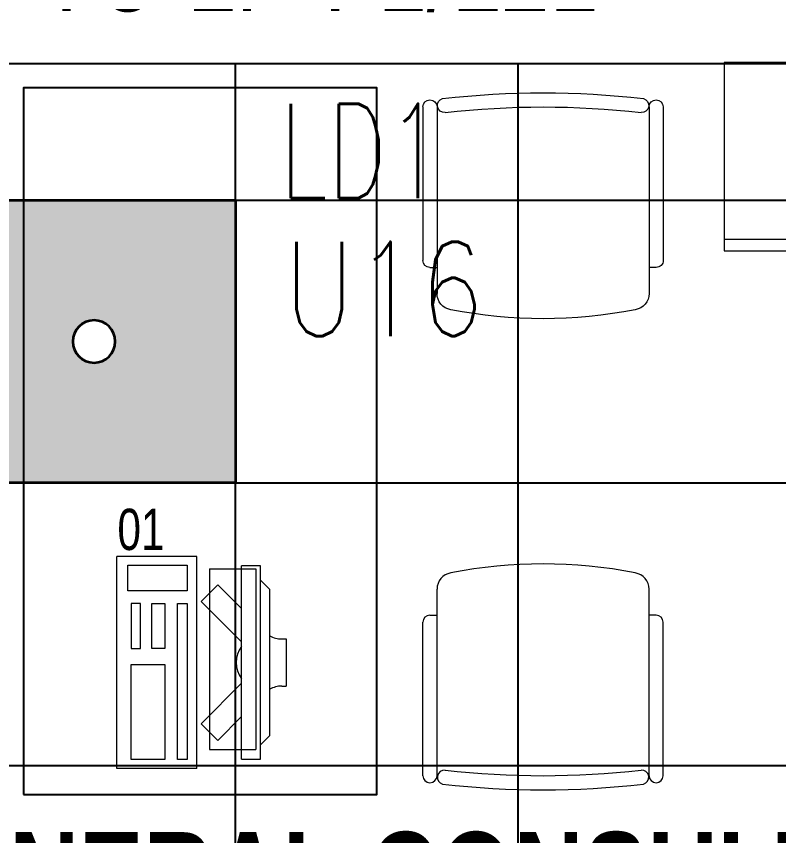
# Model space of a CAD drawing. Extents: x -12260 to 184725, y -29287 to 19916.
# Drawn here: x 45511 to 47129, y -4449 to -2710 of the extents above; entities that cross this region are included whole.
import ezdxf
from ezdxf import colors
from ezdxf.entities.mleader import LeaderData, LeaderLine
from ezdxf.enums import TextEntityAlignment as Align
from ezdxf.math import Vec2, Vec3

# ---------------------------------------------------------------- set-up
doc = ezdxf.new("R2010")
doc.units = 0
doc.header["$LTSCALE"] = 0.25
doc.linetypes.add('DASHDOT', pattern=[25.4, 12.7, -6.35, 0, -6.35])
for name, color, linetype, lineweight in [('01-First Floor-FUR$0$72_EGR_BASE_TEXT', 252, 'Continuous', 5), ('01-First Floor-FUR$0$72_EGR_EQP_TAG', 142, 'Continuous', 5), ('01-First Floor-FUR$0$LOADING', 253, 'Continuous', 5), ('01-First Floor-FUR$0$Walls', 251, 'Continuous', 5), ('E-LITE-CIRC', 6, 'Continuous', 25), ('E-LITE-CIRC-NUMB', 6, 'Continuous', 25), ('E-LITE-CLNG', 150, 'Continuous', 35), ('E-LITE-CLNG-CNDT', 6, 'DASHDOT', 35), ('E-LITE-CTRL', 6, 'Continuous', 25), ('E-LITE-IDEN', 6, 'Continuous', 25), ('E-LITE-TEXT', 6, 'Continuous', 25)]:
    doc.layers.add(name, color=color, linetype=linetype, lineweight=lineweight)
doc.layers.add('01-First Floor-FUR$0$FALSE CEILING', color=251, linetype='Continuous')
doc.layers.add('01-First Floor-FUR$0$TME-NON MEDICAL FURNITURE', color=242, linetype='Continuous')
doc.styles.add('01-First Floor-FUR$0$X3G_ENTITY_257CFD', font='swisscl.ttf', dxfattribs={"height": 200})
doc.styles.add('01-First Floor-FUR$0$X3G_ENTITY_9EC9', font='swisscl.ttf', dxfattribs={"height": 0.2})
doc.styles.add('DC_Elc_Romans', font='elc_romans.shx', dxfattribs={"width": 0.7})
doc.styles.add('DC_SIMPLEX', font='SIMPLEX.shx', dxfattribs={"width": 0.7})

# ---------------------------------------------------------------- blocks, each defined once
blk = doc.blocks.new('DC_Arrow-ArrowEllipse')
at = {"color": 0}
blk.add_ellipse((0, 0), major_axis=(0.4, 0), ratio=0.4, dxfattribs=at)
at = {"color": 0, "ltscale": 0.5}
blk.add_solid([(-1.4, 0.1667), (-0.4, 0), (-1.4, -0.1667)], dxfattribs=at)
blk = doc.blocks.new('*U212')
h = blk.add_hatch(color=254)
h.dxf.hatch_style = 1
h.paths.add_polyline_path([(-300, 300), (-300, -300), (300, -300), (300, 300)])
edge = h.paths.add_edge_path(flags=16)
edge.add_arc((0, 0), 45, 0, 360)
blk.add_lwpolyline([(-300, 300), (-300, -300), (300, -300), (300, 300)], close=True)
blk.add_circle((0, 0), 45)
at = {"layer": 'E-LITE-CIRC-NUMB', "style": 'DC_SIMPLEX', "width": 0.7, "flags": 8}
blk.add_attdef('CIRCUIT', text='', height=200, rotation=0, dxfattribs=at).set_placement((-473.9, 300), align=Align.RIGHT)
at = {"layer": 'E-LITE-CTRL', "style": 'DC_SIMPLEX', "width": 0.7, "flags": 8}
blk.add_attdef('CONTROL', (1118.9, -935), '', height=200, rotation=360, dxfattribs=at)
at = {"layer": 'E-LITE-IDEN', "style": 'DC_SIMPLEX', "width": 0.7, "flags": 8}
blk.add_attdef('TYPE', (460.4, 457.6), '', height=200, rotation=360, dxfattribs=at)
blk = doc.blocks.new('01-First Floor-FUR$0$GF21027-P')
at = {"layer": '01-First Floor-FUR$0$LOADING'}
for p, q in [((0.4, 0.4), (-0.4, 0.4)), ((-0.4, 0.4), (-0.4, 0)), ((0.4, 0), (0.4, 0.4)), ((-0.4, 0.025), (0.4, 0.025)), ((-0.4, 0), (0.4, 0))]:
    blk.add_line(p, q, dxfattribs=at)
blk = doc.blocks.new('01-First Floor-FUR$0$GF21016-P')
at = {"layer": '01-First Floor-FUR$0$LOADING', "extrusion": (-1.24384e-09, -1.20261e-09, -1)}
for p, q in [((0.0128, 0.0179), (0.0128, 0.4136)), ((0.4628, 0.0179), (0.4628, 0.4136)), ((-0.0022, 0.3585), (0.0128, 0.3585)), ((0.4778, 0.3585), (0.4628, 0.3585)), ((-0.0172, 0.0179), (-0.0172, 0.3435)), ((0.4928, 0.0179), (0.4928, 0.3435)), ((0.4778, 0.0029), (0.4778, 0.0029))]:
    blk.add_line(p, q, dxfattribs=at)
for centre, radius, start, end in [((-0.2378, -0.5362), 1.0036, 78.7568, 101.2432), ((-0.0478, 0.4136), 0.035, 0, 80.6557), ((-0.4278, 0.4136), 0.035, 99.3443, 180), ((0.0022, 0.3435), 0.015, 0, 90), ((-0.4778, 0.3435), 0.015, 90, 180), ((0.0022, 0.0179), 0.015, 270, 0), ((0.0022, 0.0179), 0.015, 180, 270), ((-0.0284, 0.0145), 0.015, 284.3864, 95.5209), ((-0.2378, 1.8928), 1.8749, 263.6341, 276.3659), ((-0.4471, 0.0145), 0.015, 84.4791, 255.6136), ((-0.4778, 0.0179), 0.015, 270, 0), ((-0.4778, 0.0179), 0.015, 180, 270), ((-0.2378, 1.8734), 1.8855, 263.5119, 276.4881)]:
    blk.add_arc(centre, radius, start, end, dxfattribs=at)
blk = doc.blocks.new('01-First Floor-FUR$0$ITCWLS1-P')
at = {"layer": '01-First Floor-FUR$0$LOADING'}
for p, q in [((-0.17, 0.45), (-0.17, 0)), ((-0.17, 0.45), (0, 0.45)), ((0, 0.45), (0, 0)), ((-0.2651, 0.43, 0), (-0.3051, 0.43, 0)), ((-0.3051, 0.43, 0), (-0.3051, 0.02, 0)), ((-0.2651, 0.43, 0), (-0.2651, 0.02, 0)), ((-0.1496, 0.4305), (-0.1291, 0.4305)), ((-0.1291, 0.4305), (-0.1291, 0.4089)), ((-0.3251, 0.38, 0), (-0.3051, 0.4, 0)), ((-0.197, 0.4094), (-0.295, 0.4094)), ((-0.295, 0.0264), (-0.295, 0.4094)), ((-0.197, 0.0264), (-0.197, 0.4094)), ((-0.3251, 0.38, 0), (-0.3251, 0.07, 0)), ((-0.3503, 0.275), (-0.3596, 0.275)), ((-0.3596, 0.175), (-0.3596, 0.275)), ((-0.3503, 0.175), (-0.3596, 0.175)), ((-0.3251, 0.07, 0), (-0.3051, 0.05, 0)), ((-0.3051, 0.02, 0), (-0.2651, 0.02, 0)), ((-0.197, 0.0264), (-0.295, 0.0264)), ((-0.17, 0), (0, 0))]:
    blk.add_line(p, q, dxfattribs=at)
at = {"layer": '01-First Floor-FUR$0$LOADING', "extrusion": (2.48281e-10, 3.18408e-10, -1)}
for p, q in [((-0.2651, 0.3395), (-0.2144, 0.3902)), ((-0.1791, 0.3548), (-0.2144, 0.3902)), ((-0.2651, 0.2688), (-0.1791, 0.3548))]:
    blk.add_line(p, q, dxfattribs=at)
at = {"layer": '01-First Floor-FUR$0$LOADING', "extrusion": (2.48281e-10, -3.18408e-10, -1)}
for p, q in [((-0.2651, 0.1812), (-0.1791, 0.0952)), ((-0.2651, 0.1105), (-0.2144, 0.0598)), ((-0.1791, 0.0952), (-0.2144, 0.0598))]:
    blk.add_line(p, q, dxfattribs=at)
at = {"layer": '01-First Floor-FUR$0$LOADING'}
for points in [[(-0.1291, 0.4089), (-0.1291, 0.1), (-0.1496, 0.1), (-0.1496, 0.4305)], [(-0.1496, 0.1), (-0.1496, 0.1), (-0.1496, 0.1), (-0.1496, 0.1), (-0.1496, 0.1), (-0.1496, 0.1), (-0.1496, 0.1), (-0.1496, 0.1), (-0.1496, 0.1)], [(-0.1496, 0.1), (-0.1496, 0.1), (-0.1496, 0.1), (-0.1496, 0.1), (-0.1496, 0.1), (-0.1496, 0.1), (-0.1496, 0.1), (-0.1496, 0.1), (-0.1496, 0.1), (-0.1496, 0.1), (-0.1496, 0.1), (-0.1496, 0.1), (-0.1496, 0.1), (-0.1496, 0.1), (-0.1496, 0.1), (-0.1496, 0.1), (-0.1496, 0.1), (-0.1496, 0.1)], [(-0.1496, 0.1), (-0.1496, 0.1), (-0.1496, 0.1), (-0.1496, 0.1), (-0.1496, 0.1), (-0.1496, 0.1), (-0.1496, 0.1), (-0.1496, 0.1), (-0.1496, 0.1), (-0.1496, 0.1)], [(-0.1496, 0.1), (-0.1496, 0.1), (-0.1496, 0.1), (-0.1496, 0.1), (-0.1496, 0.1), (-0.1496, 0.1), (-0.1496, 0.1)], [(-0.1496, 0.1), (-0.1496, 0.1), (-0.1496, 0.1), (-0.1496, 0.1), (-0.1496, 0.1), (-0.1496, 0.1), (-0.1496, 0.1), (-0.1496, 0.1), (-0.1496, 0.1), (-0.1496, 0.1)], [(-0.1496, 0.1), (-0.1496, 0.1), (-0.1496, 0.1), (-0.1496, 0.1), (-0.1496, 0.1), (-0.1496, 0.1), (-0.1496, 0.1), (-0.1496, 0.1), (-0.1496, 0.1), (-0.1496, 0.1), (-0.1496, 0.1), (-0.1496, 0.1), (-0.1496, 0.1), (-0.1496, 0.1), (-0.1496, 0.1)], [(-0.1496, 0.1), (-0.1496, 0.1), (-0.1496, 0.1), (-0.1496, 0.1), (-0.1496, 0.1), (-0.1496, 0.1), (-0.1496, 0.1), (-0.1496, 0.1), (-0.1496, 0.1), (-0.1496, 0.1)], [(-0.1496, 0.1), (-0.1496, 0.1), (-0.1496, 0.1), (-0.1496, 0.1), (-0.1496, 0.1), (-0.1496, 0.1), (-0.1496, 0.1), (-0.1496, 0.1), (-0.1496, 0.1), (-0.1496, 0.1)], [(-0.1496, 0.1), (-0.1496, 0.1), (-0.1496, 0.1), (-0.1496, 0.1), (-0.1496, 0.1), (-0.1496, 0.1), (-0.1496, 0.1), (-0.1496, 0.1), (-0.1496, 0.1), (-0.1496, 0.1), (-0.1496, 0.1), (-0.1496, 0.1), (-0.1496, 0.1), (-0.1496, 0.1), (-0.1496, 0.1), (-0.1496, 0.1), (-0.1496, 0.1), (-0.1496, 0.1), (-0.1496, 0.1), (-0.1496, 0.1), (-0.1496, 0.1), (-0.1496, 0.1), (-0.1496, 0.1), (-0.1496, 0.1), (-0.1496, 0.1), (-0.1496, 0.1), (-0.1496, 0.1), (-0.1496, 0.1), (-0.1496, 0.1), (-0.1496, 0.1), (-0.1496, 0.1), (-0.1496, 0.1), (-0.1496, 0.1), (-0.1496, 0.1), (-0.1496, 0.1), (-0.1496, 0.1), (-0.1496, 0.1), (-0.1496, 0.1), (-0.1496, 0.1), (-0.1496, 0.1), (-0.1496, 0.1), (-0.1496, 0.1), (-0.1496, 0.1), (-0.1496, 0.1), (-0.1496, 0.1), (-0.1496, 0.1), (-0.1496, 0.1), (-0.1496, 0.1), (-0.1496, 0.1), (-0.1496, 0.1), (-0.1496, 0.1), (-0.1496, 0.1), (-0.1496, 0.1), (-0.1496, 0.1)], [(-0.1496, 0.1), (-0.1496, 0.1), (-0.1496, 0.1), (-0.1496, 0.1), (-0.1496, 0.1), (-0.1496, 0.1), (-0.1496, 0.1), (-0.1496, 0.1), (-0.1496, 0.1), (-0.1496, 0.1), (-0.1496, 0.1), (-0.1496, 0.1), (-0.1496, 0.1), (-0.1496, 0.1), (-0.1496, 0.1), (-0.1496, 0.1), (-0.1496, 0.1), (-0.1496, 0.1), (-0.1496, 0.1), (-0.1496, 0.1), (-0.1496, 0.1), (-0.1496, 0.1), (-0.1496, 0.1), (-0.1496, 0.1), (-0.1496, 0.1), (-0.1496, 0.1), (-0.1496, 0.1), (-0.1496, 0.1), (-0.1496, 0.1), (-0.1496, 0.1), (-0.1496, 0.1), (-0.1496, 0.1), (-0.1496, 0.1), (-0.1496, 0.1), (-0.1496, 0.1), (-0.1496, 0.1), (-0.1496, 0.1), (-0.1496, 0.1), (-0.1496, 0.1), (-0.1496, 0.1), (-0.1496, 0.1), (-0.1496, 0.1), (-0.1496, 0.1), (-0.1496, 0.1), (-0.1496, 0.1), (-0.1496, 0.1), (-0.1496, 0.1), (-0.1496, 0.1), (-0.1496, 0.1), (-0.1496, 0.1), (-0.1496, 0.1), (-0.1496, 0.1), (-0.1496, 0.1), (-0.1496, 0.1), (-0.1496, 0.1), (-0.1496, 0.1), (-0.1496, 0.1), (-0.1496, 0.1), (-0.1496, 0.1), (-0.1496, 0.1), (-0.1496, 0.1), (-0.1496, 0.1), (-0.1496, 0.1), (-0.1496, 0.1), (-0.1496, 0.1), (-0.1496, 0.1), (-0.1496, 0.1), (-0.1496, 0.1), (-0.1496, 0.1), (-0.1496, 0.1), (-0.1496, 0.1), (-0.1496, 0.1), (-0.1496, 0.1), (-0.1496, 0.1), (-0.1496, 0.1), (-0.1496, 0.1), (-0.1496, 0.1), (-0.1496, 0.1), (-0.1496, 0.1), (-0.1496, 0.1), (-0.1496, 0.1), (-0.1496, 0.1), (-0.1496, 0.1), (-0.1496, 0.1), (-0.1496, 0.1), (-0.1496, 0.1), (-0.1496, 0.1), (-0.1496, 0.1), (-0.1496, 0.1)], [(-0.1496, 0.1), (-0.1496, 0.1), (-0.1496, 0.1), (-0.1496, 0.1), (-0.1496, 0.1), (-0.1496, 0.1), (-0.1496, 0.1), (-0.1496, 0.1), (-0.1496, 0.1), (-0.1496, 0.1), (-0.1496, 0.1), (-0.1496, 0.1)], [(-0.1496, 0.1), (-0.1496, 0.1), (-0.1496, 0.1), (-0.1496, 0.1), (-0.1496, 0.1), (-0.1496, 0.1), (-0.1496, 0.1)], [(-0.1496, 0.1), (-0.1496, 0.1), (-0.1496, 0.1), (-0.1496, 0.1), (-0.1496, 0.1), (-0.1496, 0.1), (-0.1496, 0.1), (-0.1496, 0.1), (-0.1496, 0.1), (-0.1496, 0.1), (-0.1496, 0.1), (-0.1496, 0.1), (-0.1496, 0.1), (-0.1496, 0.1), (-0.1496, 0.1), (-0.1496, 0.1), (-0.1496, 0.1)], [(-0.1496, 0.1), (-0.1496, 0.1), (-0.1496, 0.1), (-0.1496, 0.1), (-0.1496, 0.1), (-0.1496, 0.1), (-0.1496, 0.1), (-0.1496, 0.1), (-0.1496, 0.1), (-0.1496, 0.1), (-0.1496, 0.1), (-0.1496, 0.1), (-0.1496, 0.1), (-0.1496, 0.1), (-0.1496, 0.1), (-0.1496, 0.1), (-0.1496, 0.1), (-0.1496, 0.1), (-0.1496, 0.1), (-0.1496, 0.1), (-0.1496, 0.1), (-0.1496, 0.1), (-0.1496, 0.1), (-0.1496, 0.1), (-0.1496, 0.1), (-0.1496, 0.1), (-0.1496, 0.1), (-0.1496, 0.1), (-0.1496, 0.1), (-0.1496, 0.1), (-0.1496, 0.1), (-0.1496, 0.1), (-0.1496, 0.1), (-0.1496, 0.1), (-0.1496, 0.1), (-0.1496, 0.1), (-0.1496, 0.1), (-0.1496, 0.1), (-0.1496, 0.1), (-0.1496, 0.1), (-0.1496, 0.1), (-0.1496, 0.1), (-0.1496, 0.1), (-0.1496, 0.1), (-0.1496, 0.1), (-0.1496, 0.1), (-0.1496, 0.1), (-0.1496, 0.1), (-0.1496, 0.1), (-0.1496, 0.1), (-0.1496, 0.1), (-0.1496, 0.1), (-0.1496, 0.1), (-0.1496, 0.1), (-0.1496, 0.1), (-0.1496, 0.1), (-0.1496, 0.1), (-0.1496, 0.1), (-0.1496, 0.1), (-0.1496, 0.1), (-0.1496, 0.1), (-0.1496, 0.1), (-0.1496, 0.1), (-0.1496, 0.1), (-0.1496, 0.1), (-0.1496, 0.1), (-0.1496, 0.1), (-0.1496, 0.1), (-0.1496, 0.1), (-0.1496, 0.1), (-0.1496, 0.1), (-0.1496, 0.1), (-0.1496, 0.1), (-0.1496, 0.1), (-0.1496, 0.1), (-0.1496, 0.1), (-0.1496, 0.1), (-0.1496, 0.1), (-0.1496, 0.1), (-0.1496, 0.1), (-0.1496, 0.1), (-0.1496, 0.1), (-0.1496, 0.1), (-0.1496, 0.1), (-0.1496, 0.1), (-0.1496, 0.1), (-0.1496, 0.1), (-0.1496, 0.1), (-0.1496, 0.1), (-0.1496, 0.1), (-0.1496, 0.1), (-0.1496, 0.1), (-0.1496, 0.1), (-0.1496, 0.1), (-0.1496, 0.1), (-0.1496, 0.1), (-0.1496, 0.1), (-0.1496, 0.1), (-0.1496, 0.1), (-0.1496, 0.1), (-0.1496, 0.1), (-0.1496, 0.1), (-0.1496, 0.1), (-0.1496, 0.1), (-0.1496, 0.1), (-0.1496, 0.1), (-0.1496, 0.1), (-0.1496, 0.1), (-0.1496, 0.1), (-0.1496, 0.1), (-0.1496, 0.1)], [(-0.1496, 0.1), (-0.1496, 0.1), (-0.1496, 0.1), (-0.1496, 0.1), (-0.1496, 0.1), (-0.1496, 0.1), (-0.1496, 0.1), (-0.1496, 0.1)]]:
    blk.add_lwpolyline(points, dxfattribs=at)
for points in [[(-0.1019, 0.4305), (-0.0304, 0.4305), (-0.0304, 0.2294), (-0.1019, 0.2294)], [(-0.1019, 0.1954), (-0.0747, 0.1954), (-0.0747, 0.1), (-0.1019, 0.1)], [(-0.0304, 0.1954), (-0.0508, 0.1954), (-0.0508, 0.1), (-0.0304, 0.1)], [(-0.1496, 0.1), (-0.1496, 0.1), (-0.1496, 0.1), (-0.1496, 0.1), (-0.1496, 0.1), (-0.1496, 0.1), (-0.1496, 0.1), (-0.1496, 0.1), (-0.1496, 0.1), (-0.1496, 0.1), (-0.1496, 0.1), (-0.1496, 0.1), (-0.1496, 0.1), (-0.1496, 0.1), (-0.1496, 0.1), (-0.1496, 0.1), (-0.1496, 0.1), (-0.1496, 0.1), (-0.1496, 0.1), (-0.1496, 0.1), (-0.1496, 0.1), (-0.1496, 0.1), (-0.1496, 0.1), (-0.1496, 0.1), (-0.1496, 0.1), (-0.1496, 0.1), (-0.1496, 0.1), (-0.1496, 0.1), (-0.1496, 0.1), (-0.1496, 0.1), (-0.1496, 0.1), (-0.1496, 0.1), (-0.1496, 0.1), (-0.1496, 0.1), (-0.1496, 0.1), (-0.1496, 0.1), (-0.1496, 0.1), (-0.1496, 0.1), (-0.1496, 0.1), (-0.1496, 0.1), (-0.1496, 0.1), (-0.1496, 0.1), (-0.1496, 0.1), (-0.1496, 0.1), (-0.1496, 0.1), (-0.1496, 0.1), (-0.1496, 0.1), (-0.1496, 0.1), (-0.1496, 0.1), (-0.1496, 0.1), (-0.1496, 0.1), (-0.1496, 0.1), (-0.1496, 0.1), (-0.1496, 0.1), (-0.1496, 0.1), (-0.1496, 0.1), (-0.1496, 0.1), (-0.1496, 0.1), (-0.1496, 0.1), (-0.1496, 0.1), (-0.1496, 0.1), (-0.1496, 0.1), (-0.1496, 0.1), (-0.1496, 0.1), (-0.1496, 0.1), (-0.1496, 0.1), (-0.1496, 0.1), (-0.1496, 0.1), (-0.1496, 0.1), (-0.1496, 0.1), (-0.1496, 0.1), (-0.1496, 0.1), (-0.1496, 0.1), (-0.1496, 0.1), (-0.1496, 0.1), (-0.1496, 0.1), (-0.1496, 0.1), (-0.1496, 0.1), (-0.1496, 0.1), (-0.1496, 0.1), (-0.1496, 0.1), (-0.1496, 0.1), (-0.1496, 0.1), (-0.1496, 0.1), (-0.1496, 0.1), (-0.1496, 0.1), (-0.1496, 0.1), (-0.1496, 0.1), (-0.1496, 0.1), (-0.1496, 0.1), (-0.1496, 0.1), (-0.1496, 0.1), (-0.1496, 0.1), (-0.1496, 0.1), (-0.1496, 0.1), (-0.1496, 0.1), (-0.1496, 0.1), (-0.1496, 0.1), (-0.1496, 0.1), (-0.1496, 0.1), (-0.1496, 0.1), (-0.1496, 0.1), (-0.1496, 0.1), (-0.1496, 0.1), (-0.1496, 0.1), (-0.1496, 0.1), (-0.1496, 0.1), (-0.1496, 0.1), (-0.1496, 0.1), (-0.1496, 0.1), (-0.1496, 0.1), (-0.1496, 0.1), (-0.1496, 0.1), (-0.1496, 0.1), (-0.1496, 0.1), (-0.1496, 0.1), (-0.1496, 0.1), (-0.1496, 0.1), (-0.1496, 0.1), (-0.1496, 0.1), (-0.1496, 0.1), (-0.1496, 0.1), (-0.1496, 0.1), (-0.1496, 0.1), (-0.1496, 0.1), (-0.1496, 0.1), (-0.1496, 0.1), (-0.1496, 0.1), (-0.1496, 0.1), (-0.1496, 0.1), (-0.1496, 0.1), (-0.1496, 0.1), (-0.1496, 0.1), (-0.1496, 0.1), (-0.1496, 0.1), (-0.1496, 0.1), (-0.1496, 0.1), (-0.1496, 0.1), (-0.1496, 0.1), (-0.1496, 0.1), (-0.1496, 0.1), (-0.1496, 0.1), (-0.1496, 0.1), (-0.1496, 0.1), (-0.1496, 0.1), (-0.1496, 0.1), (-0.1496, 0.1), (-0.1496, 0.1), (-0.1496, 0.1), (-0.1496, 0.1), (-0.1496, 0.1), (-0.1496, 0.1), (-0.1496, 0.1), (-0.1496, 0.1), (-0.1496, 0.1), (-0.1496, 0.1), (-0.1496, 0.1), (-0.1496, 0.1), (-0.1496, 0.1), (-0.1496, 0.1), (-0.1496, 0.1), (-0.1496, 0.1), (-0.1496, 0.1), (-0.1496, 0.1), (-0.1496, 0.1), (-0.1496, 0.1), (-0.1496, 0.1), (-0.1496, 0.1), (-0.1496, 0.1), (-0.1496, 0.1), (-0.1496, 0.1), (-0.1496, 0.1), (-0.1496, 0.1), (-0.1496, 0.1), (-0.1496, 0.1), (-0.1496, 0.1), (-0.1496, 0.1), (-0.1496, 0.1), (-0.1496, 0.1), (-0.1496, 0.1), (-0.1496, 0.1), (-0.1496, 0.1), (-0.1496, 0.1), (-0.1496, 0.1), (-0.1496, 0.1), (-0.1496, 0.1), (-0.1496, 0.1), (-0.1496, 0.1), (-0.1496, 0.1), (-0.1496, 0.1), (-0.1496, 0.1), (-0.1496, 0.1), (-0.1496, 0.1), (-0.1496, 0.1), (-0.1496, 0.1), (-0.1496, 0.1), (-0.1496, 0.1), (-0.1496, 0.1), (-0.1496, 0.1), (-0.1496, 0.1), (-0.1496, 0.1), (-0.1496, 0.1), (-0.1496, 0.1), (-0.1496, 0.1), (-0.1496, 0.1), (-0.1496, 0.1), (-0.1496, 0.1), (-0.1496, 0.1), (-0.1496, 0.1), (-0.1496, 0.1), (-0.1496, 0.1), (-0.1496, 0.1), (-0.1496, 0.1), (-0.1496, 0.1), (-0.1496, 0.1), (-0.1496, 0.1), (-0.1496, 0.1), (-0.1496, 0.1), (-0.1496, 0.1), (-0.1496, 0.1), (-0.1496, 0.1), (-0.1496, 0.1), (-0.1496, 0.1), (-0.1496, 0.1), (-0.1496, 0.1), (-0.1496, 0.1), (-0.1496, 0.1), (-0.1496, 0.1), (-0.1496, 0.1), (-0.1496, 0.1), (-0.1496, 0.1), (-0.1496, 0.1), (-0.1496, 0.1), (-0.1496, 0.1), (-0.1496, 0.1), (-0.1496, 0.1), (-0.1496, 0.1), (-0.1496, 0.1), (-0.1496, 0.1), (-0.1496, 0.1), (-0.1496, 0.1), (-0.1496, 0.1), (-0.1496, 0.1), (-0.1496, 0.1), (-0.1496, 0.1), (-0.1496, 0.1), (-0.1496, 0.1), (-0.1496, 0.1), (-0.1496, 0.1), (-0.1496, 0.1), (-0.1496, 0.1), (-0.1496, 0.1), (-0.1496, 0.1), (-0.1496, 0.1), (-0.1496, 0.1), (-0.1496, 0.1), (-0.1496, 0.1), (-0.1496, 0.1), (-0.1496, 0.1), (-0.1496, 0.1), (-0.1496, 0.1), (-0.1496, 0.1), (-0.1496, 0.1), (-0.1496, 0.1), (-0.1496, 0.1), (-0.1496, 0.1), (-0.1496, 0.1), (-0.1496, 0.1), (-0.1496, 0.1), (-0.1496, 0.1), (-0.1496, 0.1), (-0.1496, 0.1), (-0.1496, 0.1), (-0.1496, 0.1), (-0.1496, 0.1), (-0.1496, 0.1), (-0.1496, 0.1)], [(-0.1496, 0.1), (-0.1496, 0.1), (-0.1496, 0.1), (-0.1496, 0.1), (-0.1496, 0.1), (-0.1496, 0.1), (-0.1496, 0.1), (-0.1496, 0.1), (-0.1496, 0.1), (-0.1496, 0.1), (-0.1496, 0.1), (-0.1496, 0.1), (-0.1496, 0.1), (-0.1496, 0.1), (-0.1496, 0.1), (-0.1496, 0.1), (-0.1496, 0.1), (-0.1496, 0.1), (-0.1496, 0.1), (-0.1496, 0.1), (-0.1496, 0.1), (-0.1496, 0.1), (-0.1496, 0.1), (-0.1496, 0.1), (-0.1496, 0.1), (-0.1496, 0.1), (-0.1496, 0.1), (-0.1496, 0.1), (-0.1496, 0.1), (-0.1496, 0.1), (-0.1496, 0.1), (-0.1496, 0.1), (-0.1496, 0.1), (-0.1496, 0.1), (-0.1496, 0.1), (-0.1496, 0.1), (-0.1496, 0.1), (-0.1496, 0.1), (-0.1496, 0.1), (-0.1496, 0.1), (-0.1496, 0.1), (-0.1496, 0.1), (-0.1496, 0.1), (-0.1496, 0.1), (-0.1496, 0.1), (-0.1496, 0.1), (-0.1496, 0.1), (-0.1496, 0.1), (-0.1496, 0.1), (-0.1496, 0.1), (-0.1496, 0.1), (-0.1496, 0.1), (-0.1496, 0.1), (-0.1496, 0.1), (-0.1496, 0.1), (-0.1496, 0.1), (-0.1496, 0.1), (-0.1496, 0.1), (-0.1496, 0.1), (-0.1496, 0.1), (-0.1496, 0.1), (-0.1496, 0.1), (-0.1496, 0.1), (-0.1496, 0.1), (-0.1496, 0.1), (-0.1496, 0.1), (-0.1496, 0.1), (-0.1496, 0.1), (-0.1496, 0.1), (-0.1496, 0.1), (-0.1496, 0.1), (-0.1496, 0.1), (-0.1496, 0.1), (-0.1496, 0.1), (-0.1496, 0.1), (-0.1496, 0.1), (-0.1496, 0.1), (-0.1496, 0.1), (-0.1496, 0.1), (-0.1496, 0.1), (-0.1496, 0.1), (-0.1496, 0.1), (-0.1496, 0.1), (-0.1496, 0.1), (-0.1496, 0.1), (-0.1496, 0.1), (-0.1496, 0.1), (-0.1496, 0.1), (-0.1496, 0.1), (-0.1496, 0.1), (-0.1496, 0.1), (-0.1496, 0.1), (-0.1496, 0.1), (-0.1496, 0.1), (-0.1496, 0.1), (-0.1496, 0.1), (-0.1496, 0.1), (-0.1496, 0.1), (-0.1496, 0.1), (-0.1496, 0.1), (-0.1496, 0.1), (-0.1496, 0.1), (-0.1496, 0.1), (-0.1496, 0.1), (-0.1496, 0.1), (-0.1496, 0.1), (-0.1496, 0.1), (-0.1496, 0.1), (-0.1496, 0.1), (-0.1496, 0.1), (-0.1496, 0.1), (-0.1496, 0.1), (-0.1496, 0.1), (-0.1496, 0.1), (-0.1496, 0.1), (-0.1496, 0.1), (-0.1496, 0.1), (-0.1496, 0.1), (-0.1496, 0.1), (-0.1496, 0.1), (-0.1496, 0.1), (-0.1496, 0.1), (-0.1496, 0.1), (-0.1496, 0.1), (-0.1496, 0.1), (-0.1496, 0.1), (-0.1496, 0.1), (-0.1496, 0.1), (-0.1496, 0.1), (-0.1496, 0.1), (-0.1496, 0.1), (-0.1496, 0.1), (-0.1496, 0.1), (-0.1496, 0.1), (-0.1496, 0.1), (-0.1496, 0.1), (-0.1496, 0.1), (-0.1496, 0.1), (-0.1496, 0.1), (-0.1496, 0.1), (-0.1496, 0.1), (-0.1496, 0.1), (-0.1496, 0.1), (-0.1496, 0.1), (-0.1496, 0.1), (-0.1496, 0.1), (-0.1496, 0.1), (-0.1496, 0.1), (-0.1496, 0.1), (-0.1496, 0.1), (-0.1496, 0.1), (-0.1496, 0.1), (-0.1496, 0.1), (-0.1496, 0.1), (-0.1496, 0.1), (-0.1496, 0.1), (-0.1496, 0.1), (-0.1496, 0.1), (-0.1496, 0.1), (-0.1496, 0.1), (-0.1496, 0.1), (-0.1496, 0.1), (-0.1496, 0.1), (-0.1496, 0.1), (-0.1496, 0.1), (-0.1496, 0.1), (-0.1496, 0.1), (-0.1496, 0.1), (-0.1496, 0.1), (-0.1496, 0.1), (-0.1496, 0.1), (-0.1496, 0.1), (-0.1496, 0.1), (-0.1496, 0.1), (-0.1496, 0.1), (-0.1496, 0.1), (-0.1496, 0.1), (-0.1496, 0.1), (-0.1496, 0.1), (-0.1496, 0.1), (-0.1496, 0.1), (-0.1496, 0.1), (-0.1496, 0.1), (-0.1496, 0.1), (-0.1496, 0.1), (-0.1496, 0.1), (-0.1496, 0.1), (-0.1496, 0.1), (-0.1496, 0.1), (-0.1496, 0.1), (-0.1496, 0.1), (-0.1496, 0.1), (-0.1496, 0.1), (-0.1496, 0.1), (-0.1496, 0.1), (-0.1496, 0.1), (-0.1496, 0.1), (-0.1496, 0.1), (-0.1496, 0.1), (-0.1496, 0.1), (-0.1496, 0.1), (-0.1496, 0.1), (-0.1496, 0.1), (-0.1496, 0.1), (-0.1496, 0.1), (-0.1496, 0.1), (-0.1496, 0.1), (-0.1496, 0.1), (-0.1496, 0.1), (-0.1496, 0.1), (-0.1496, 0.1), (-0.1496, 0.1), (-0.1496, 0.1), (-0.1496, 0.1)], [(-0.1496, 0.1), (-0.1496, 0.1), (-0.1496, 0.1), (-0.1496, 0.1), (-0.1496, 0.1), (-0.1496, 0.1), (-0.1496, 0.1), (-0.1496, 0.1), (-0.1496, 0.1), (-0.1496, 0.1), (-0.1496, 0.1), (-0.1496, 0.1), (-0.1496, 0.1), (-0.1496, 0.1), (-0.1496, 0.1), (-0.1496, 0.1), (-0.1496, 0.1), (-0.1496, 0.1), (-0.1496, 0.1), (-0.1496, 0.1), (-0.1496, 0.1), (-0.1496, 0.1), (-0.1496, 0.1), (-0.1496, 0.1), (-0.1496, 0.1), (-0.1496, 0.1), (-0.1496, 0.1), (-0.1496, 0.1), (-0.1496, 0.1), (-0.1496, 0.1), (-0.1496, 0.1), (-0.1496, 0.1), (-0.1496, 0.1), (-0.1496, 0.1), (-0.1496, 0.1), (-0.1496, 0.1), (-0.1496, 0.1), (-0.1496, 0.1), (-0.1496, 0.1), (-0.1496, 0.1), (-0.1496, 0.1), (-0.1496, 0.1), (-0.1496, 0.1), (-0.1496, 0.1), (-0.1496, 0.1), (-0.1496, 0.1), (-0.1496, 0.1), (-0.1496, 0.1), (-0.1496, 0.1), (-0.1496, 0.1), (-0.1496, 0.1), (-0.1496, 0.1), (-0.1496, 0.1), (-0.1496, 0.1), (-0.1496, 0.1), (-0.1496, 0.1), (-0.1496, 0.1), (-0.1496, 0.1), (-0.1496, 0.1), (-0.1496, 0.1), (-0.1496, 0.1), (-0.1496, 0.1), (-0.1496, 0.1), (-0.1496, 0.1), (-0.1496, 0.1), (-0.1496, 0.1), (-0.1496, 0.1), (-0.1496, 0.1), (-0.1496, 0.1), (-0.1496, 0.1), (-0.1496, 0.1), (-0.1496, 0.1), (-0.1496, 0.1), (-0.1496, 0.1), (-0.1496, 0.1), (-0.1496, 0.1), (-0.1496, 0.1), (-0.1496, 0.1), (-0.1496, 0.1), (-0.1496, 0.1), (-0.1496, 0.1), (-0.1496, 0.1), (-0.1496, 0.1), (-0.1496, 0.1), (-0.1496, 0.1), (-0.1496, 0.1), (-0.1496, 0.1), (-0.1496, 0.1), (-0.1496, 0.1), (-0.1496, 0.1), (-0.1496, 0.1), (-0.1496, 0.1), (-0.1496, 0.1), (-0.1496, 0.1), (-0.1496, 0.1), (-0.1496, 0.1), (-0.1496, 0.1), (-0.1496, 0.1), (-0.1496, 0.1), (-0.1496, 0.1), (-0.1496, 0.1), (-0.1496, 0.1), (-0.1496, 0.1), (-0.1496, 0.1), (-0.1496, 0.1), (-0.1496, 0.1), (-0.1496, 0.1), (-0.1496, 0.1), (-0.1496, 0.1), (-0.1496, 0.1), (-0.1496, 0.1), (-0.1496, 0.1), (-0.1496, 0.1), (-0.1496, 0.1), (-0.1496, 0.1), (-0.1496, 0.1), (-0.1496, 0.1), (-0.1496, 0.1), (-0.1496, 0.1), (-0.1496, 0.1), (-0.1496, 0.1), (-0.1496, 0.1), (-0.1496, 0.1), (-0.1496, 0.1), (-0.1496, 0.1), (-0.1496, 0.1), (-0.1496, 0.1), (-0.1496, 0.1), (-0.1496, 0.1), (-0.1496, 0.1), (-0.1496, 0.1), (-0.1496, 0.1), (-0.1496, 0.1), (-0.1496, 0.1), (-0.1496, 0.1), (-0.1496, 0.1), (-0.1496, 0.1), (-0.1496, 0.1), (-0.1496, 0.1), (-0.1496, 0.1), (-0.1496, 0.1), (-0.1496, 0.1), (-0.1496, 0.1), (-0.1496, 0.1), (-0.1496, 0.1), (-0.1496, 0.1), (-0.1496, 0.1), (-0.1496, 0.1), (-0.1496, 0.1), (-0.1496, 0.1), (-0.1496, 0.1), (-0.1496, 0.1), (-0.1496, 0.1), (-0.1496, 0.1), (-0.1496, 0.1), (-0.1496, 0.1), (-0.1496, 0.1), (-0.1496, 0.1), (-0.1496, 0.1), (-0.1496, 0.1), (-0.1496, 0.1), (-0.1496, 0.1), (-0.1496, 0.1), (-0.1496, 0.1), (-0.1496, 0.1), (-0.1496, 0.1), (-0.1496, 0.1), (-0.1496, 0.1), (-0.1496, 0.1), (-0.1496, 0.1), (-0.1496, 0.1), (-0.1496, 0.1), (-0.1496, 0.1), (-0.1496, 0.1), (-0.1496, 0.1), (-0.1496, 0.1), (-0.1496, 0.1), (-0.1496, 0.1), (-0.1496, 0.1), (-0.1496, 0.1), (-0.1496, 0.1), (-0.1496, 0.1), (-0.1496, 0.1), (-0.1496, 0.1), (-0.1496, 0.1), (-0.1496, 0.1), (-0.1496, 0.1), (-0.1496, 0.1), (-0.1496, 0.1), (-0.1496, 0.1), (-0.1496, 0.1), (-0.1496, 0.1), (-0.1496, 0.1), (-0.1496, 0.1), (-0.1496, 0.1), (-0.1496, 0.1), (-0.1496, 0.1), (-0.1496, 0.1), (-0.1496, 0.1), (-0.1496, 0.1), (-0.1496, 0.1), (-0.1496, 0.1), (-0.1496, 0.1), (-0.1496, 0.1), (-0.1496, 0.1), (-0.1496, 0.1), (-0.1496, 0.1), (-0.1496, 0.1), (-0.1496, 0.1), (-0.1496, 0.1), (-0.1496, 0.1), (-0.1496, 0.1), (-0.1496, 0.1), (-0.1496, 0.1), (-0.1496, 0.1), (-0.1496, 0.1), (-0.1496, 0.1), (-0.1496, 0.1), (-0.1496, 0.1)], [(-0.1496, 0.0727), (-0.0236, 0.0727), (-0.0236, 0.0182), (-0.1496, 0.0182)]]:
    blk.add_lwpolyline(points, close=True, dxfattribs=at)
for centre, radius, start, end in [((-0.3503, 0.325), 0.05, 270, 300.3093), ((-0.3089, 0.225), 0.0556, 321.9431, 38.0569), ((-0.3503, 0.125), 0.05, 59.6907, 90)]:
    blk.add_arc(centre, radius, start, end, dxfattribs=at)
blk = doc.blocks.new('01-First Floor-FUR')
at = {"layer": '01-First Floor-FUR$0$FALSE CEILING', "linetype": 'Continuous'}
for p, q in [((45976, -6100), (45976, -2810)), ((46576, -6100), (46576, -2810)), ((44776, -3100), (48976, -3100)), ((44776, -3700), (48976, -3700)), ((44776, -4300), (48976, -4300))]:
    blk.add_line(p, q, dxfattribs=at)
at = {"layer": '01-First Floor-FUR$0$FALSE CEILING'}
blk.add_lwpolyline([(44776, -2810), (48976, -2810), (48976, -6100), (44776, -6100)], close=True, dxfattribs=at)
at = {"layer": '01-First Floor-FUR$0$FALSE CEILING', "elevation": -0.1}
blk.add_lwpolyline([(45526, -4361.9), (46276, -4361.9), (46276, -2861.9), (45526, -2861.9)], close=True, dxfattribs=at)
at = {"layer": '01-First Floor-FUR$0$LOADING', "elevation": -0.1}
blk.add_lwpolyline([(45526, -4361.9), (46276, -4361.9), (46276, -2861.9), (45526, -2861.9)], close=True, dxfattribs=at)
at = {"layer": '01-First Floor-FUR$0$Walls'}
blk.add_line((44776, -2810), (48976, -2810), dxfattribs=at)
at = {"layer": '01-First Floor-FUR$0$LOADING', "color": 1, "xscale": 1000, "yscale": 1000, "zscale": 1000, "rotation": 2.09118487140825e-08}
blk.add_blockref('01-First Floor-FUR$0$GF21027-P', (47413.5, -3207.8, -0.1), dxfattribs=at)
at = {"layer": '01-First Floor-FUR$0$LOADING', "extrusion": (-8.01373e-06, -1.9399e-16, 1), "xscale": 1000.000000000013, "yscale": 1000.000000000013, "zscale": 1000.000000000013, "rotation": 180}
blk.add_blockref('01-First Floor-FUR$0$ITCWLS1-P', (45724.1, -3856.5, -0.5), dxfattribs=at)
at = {"layer": '01-First Floor-FUR$0$TME-NON MEDICAL FURNITURE', "color": 1, "extrusion": (-4.75185e-05, 1.86519e-05, 1), "xscale": 1000.000000000006, "yscale": 1000.000000000006, "zscale": -1000.000000000001, "rotation": 179.9999749532386}
blk.add_blockref('01-First Floor-FUR$0$GF21016-P', (46866.7, -2884.4, -2.4), dxfattribs=at)
at = {"layer": '01-First Floor-FUR$0$TME-NON MEDICAL FURNITURE', "color": 1, "extrusion": (-4.75185e-05, -1.86519e-05, 1), "xscale": -1000.000000000006, "yscale": 1000.000000000006, "zscale": -1000.000000000006, "rotation": 2.504676146486418e-05}
blk.add_blockref('01-First Floor-FUR$0$GF21016-P', (46866.7, -4339.5, -2.3), dxfattribs=at)
at = {"layer": '01-First Floor-FUR$0$72_EGR_BASE_TEXT', "insert": (46600.7, -4441.4, 0.1), "char_height": 200, "width": 3508.102, "attachment_point": 2, "style": '01-First Floor-FUR$0$X3G_ENTITY_9EC9'}
blk.add_mtext('{\\fSwis721 LtCn BT|b1|i0|c0|p34;GENERAL CONSULTATION / EXAMINATION ROOM}', dxfattribs=at)
at = {"layer": '01-First Floor-FUR$0$72_EGR_EQP_TAG', "insert": (45775.6, -3755.1, -0.1), "char_height": 87.47, "attachment_point": 2, "style": '01-First Floor-FUR$0$X3G_ENTITY_257CFD'}
blk.add_mtext('01', dxfattribs=at)

msp = doc.modelspace()

# ---------------------------------------------------------------- block references
at = {"layer": 'E-LITE-CLNG'}
ref = msp.add_blockref('*U212', (45676, -3400.1, 0), dxfattribs=dict(at, xscale=-1))
ref.add_attrib('TYPE', 'LD1', (46069.5, -3095.6, 0), dxfattribs={"layer": 'E-LITE-IDEN', "height": 200, "rotation": 0, "style": 'DC_SIMPLEX', "width": 0.7, "flags": 8})
at = {"layer": 'E-LITE-CLNG-CNDT'}
msp.add_blockref('01-First Floor-FUR', (0, 0), dxfattribs=at)

# ---------------------------------------------------------------- texts
at = {"layer": 'E-LITE-CIRC', "style": 'DC_SIMPLEX', "width": 0.8}
msp.add_text('U16', height=200, rotation=0, dxfattribs=at).set_placement((46078.6, -3388.5, 0))

# ---------------------------------------------------------------- leaders
at = {"layer": 'E-LITE-TEXT'}
ml = msp.add_multileader_mtext('Standard', dxfattribs=at)
ml.set_content('TO LP-F1/L21', color=256, style='DC_Elc_Romans')
ml.set_leader_properties(color=45)
ml.set_arrow_properties(name='DC_Arrow-ArrowEllipse')
ml.build(insert=Vec2(0, 0))
ml.multileader.update_dxf_attribs({"dogleg_length": 2, "arrow_head_size": 200, "scale": 100})
ctx = ml.context
ctx.base_point, ctx.scale, ctx.char_height, ctx.arrow_head_size, ctx.landing_gap_size, ctx.plane_origin = Vec3(45073.4, -2632.1, 0), 100, 200, 200, 200, Vec3(37294.8, -420.4, 0)
ctx.text_align_type = 2
notes = []
notes.append((ctx, [(1, (1, 1, 0), (47146.7, -2632.1, 0), (-1, 0), 200, [(0, [(48075.9, -2577.5, 0)], 0, [])])]))
ctx.mtext.insert, ctx.mtext.alignment, ctx.mtext.flow_direction = Vec3(46746.7, -2498.8, 0), 3, 5
ml = msp.add_multileader_mtext('Standard', dxfattribs=at)
ml.set_content('U10 TO U20 DOWN TO GF ', color=256, style='DC_Elc_Romans')
ml.set_leader_properties(color=45)
ml.set_arrow_properties(name='DC_Arrow-ArrowEllipse')
ml.build(insert=Vec2(0, 0))
ml.multileader.update_dxf_attribs({"dogleg_length": 2, "arrow_head_size": 200, "scale": 100})
ctx = ml.context
ctx.base_point, ctx.scale, ctx.char_height, ctx.arrow_head_size, ctx.landing_gap_size, ctx.plane_origin = Vec3(24592.7, -3168.3), 100, 200, 200, 200, Vec3(8849.4, -2456)
notes.append((ctx, [(0, (1, 1, 0), (24392.7, -3168.3), (1, 0), 200, [(0, [(24016.2, -4128)], 0, [])])]))
ctx.mtext.insert, ctx.mtext.width, ctx.mtext.flow_direction = Vec3(24792.7, -3068.3), 1599.322, 5
for ctx, leaders in notes:
    for number, flags, end, landing, length, lines in leaders:
        leader = LeaderData()
        leader.index, (leader.has_last_leader_line, leader.has_dogleg_vector, leader.attachment_direction) = number, flags
        leader.last_leader_point, leader.dogleg_vector, leader.dogleg_length = Vec3(end), Vec3(landing), length
        for number, points, colour, breaks in lines:
            line = LeaderLine()
            line.index, line.vertices, line.color, line.breaks = number, Vec3.list(points), colors.encode_raw_color(colour), breaks
            leader.lines.append(line)
        ctx.leaders.append(leader)

doc.saveas('drawing.dxf')
